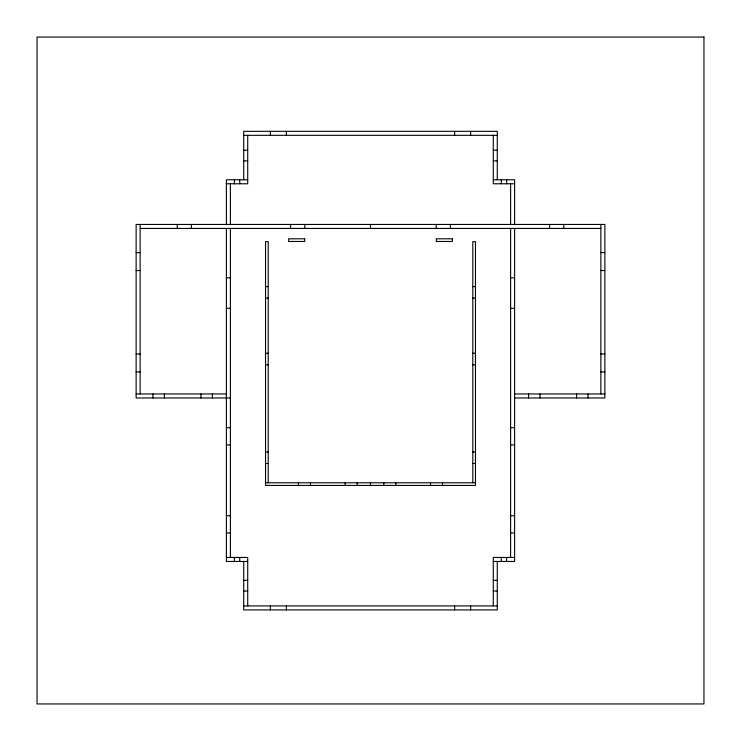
<?xml version="1.0" encoding="UTF-8"?>
<svg xmlns="http://www.w3.org/2000/svg" width="741" height="741" viewBox="0 0 741 741"><rect width="100%" height="100%" fill="white"/><g stroke="black" fill="none" stroke-linecap="round" stroke-linejoin="round"><path stroke-width="1.11" d="M243.715 135.325L497.285 135.325M243.715 150.21L247.716 150.21M493.284 150.21L497.285 150.21M243.715 160.88L247.716 160.88M493.284 160.88L497.285 160.88M247.716 179.776L226.394 179.776L226.394 224.44M493.284 179.776L514.606 179.776L514.606 224.44M226.394 183.777L247.716 183.777L247.716 135.325M514.606 183.777L493.284 183.777L493.284 135.325M140.132 228.441L600.868 228.441M136.131 252.616L140.132 252.616M600.868 252.616L604.869 252.616M136.131 270.521L140.132 270.521M600.868 270.521L604.869 270.521M226.394 277.847L230.395 277.847M510.605 277.847L514.606 277.847M265.537 286.582L268.196 286.582M472.814 286.582L475.472 286.582M265.537 298.114L268.196 298.114M472.814 298.114L475.472 298.114M226.394 308.293L230.395 308.293M510.605 308.293L514.606 308.293M265.537 353.272L268.196 353.272M472.814 353.272L475.472 353.272M136.131 353.985L140.132 353.985M600.868 353.985L604.869 353.985M265.537 364.804L268.196 364.804M472.814 364.804L475.472 364.804M136.131 371.889L140.132 371.889M600.868 371.889L604.869 371.889M136.131 393.962L226.394 393.962M514.606 393.962L604.869 393.962M230.395 397.963L136.131 397.963L136.131 224.44L604.869 224.44L604.869 397.963L514.606 397.963M226.394 427.714L230.395 427.714M510.605 427.714L514.606 427.714M226.394 444.924L230.395 444.924M510.605 444.924L514.606 444.924M265.537 451.973L268.196 451.973M472.814 451.973L475.472 451.973M265.537 463.505L268.196 463.505M472.814 463.505L475.472 463.505M265.537 482.78L475.472 482.78M226.394 515.745L230.395 515.745M510.605 515.745L514.606 515.745M226.394 532.955L230.395 532.955M510.605 532.955L514.606 532.955M226.394 557.464L247.716 557.464L247.716 605.916M514.606 557.464L493.284 557.464L493.284 605.916M247.716 561.465L226.394 561.465L226.394 228.441M493.284 561.465L514.606 561.465L514.606 228.441M243.715 580.351L247.716 580.351M493.284 580.351L497.285 580.351M243.715 591.022L247.716 591.022M493.284 591.022L497.285 591.022M243.715 605.916L497.285 605.916M600.868 224.44L600.868 393.962M588.076 393.962L588.076 397.963M576.6 393.962L576.6 397.963M563.799 224.44L563.799 228.441M549.563 224.44L549.563 228.441M540.059 393.962L540.059 397.963M528.583 393.962L528.583 397.963M510.605 183.777L510.605 224.44M510.605 228.441L510.605 557.464M506.612 179.776L506.612 183.777M506.612 557.464L506.612 561.465M501.277 179.776L501.277 183.777M501.277 557.464L501.277 561.465M497.285 179.776L497.285 131.324L243.715 131.324L243.715 179.776M497.285 561.465L497.285 609.917L243.715 609.917L243.715 561.465M472.814 482.78L472.814 241.64L475.472 241.64L475.472 485.429L265.537 485.429L265.537 241.64L268.196 241.64L268.196 482.78M470.609 131.324L470.609 135.325M470.609 605.916L470.609 609.917M454.603 131.324L454.603 135.325M454.603 605.916L454.603 609.917M450.426 224.44L450.426 228.441M442.534 482.78L442.534 485.429M436.19 224.44L436.19 228.441M430.53 482.78L430.53 485.429M395.851 482.78L395.851 485.429M383.847 482.78L383.847 485.429M370.5 224.44L370.5 228.441M370.509 482.78L370.509 485.429M357.171 482.78L357.171 485.429M345.167 482.78L345.167 485.429M310.488 482.78L310.488 485.429M304.81 224.44L304.81 228.441M298.484 482.78L298.484 485.429M290.574 224.44L290.574 228.441M286.397 131.324L286.397 135.325M286.397 605.916L286.397 609.917M270.391 131.324L270.391 135.325M270.391 605.916L270.391 609.917M239.723 179.776L239.723 183.777M239.723 557.464L239.723 561.465M234.388 179.776L234.388 183.777M234.388 557.464L234.388 561.465M230.395 183.777L230.395 224.44M230.395 228.441L230.395 557.464M212.417 393.962L212.417 397.963M200.941 393.962L200.941 397.963M191.437 224.44L191.437 228.441M177.201 224.44L177.201 228.441M164.4 393.962L164.4 397.963M152.924 393.962L152.924 397.963M140.132 224.44L140.132 393.962M703.95 37.05L37.05 37.05L37.05 703.95L703.95 703.95L703.95 37.05M304.671 238.806L288.62 238.806L288.62 241.464L304.671 241.464L304.671 238.806M452.38 238.806L436.329 238.806L436.329 241.464L452.38 241.464L452.38 238.806"/></g></svg>
